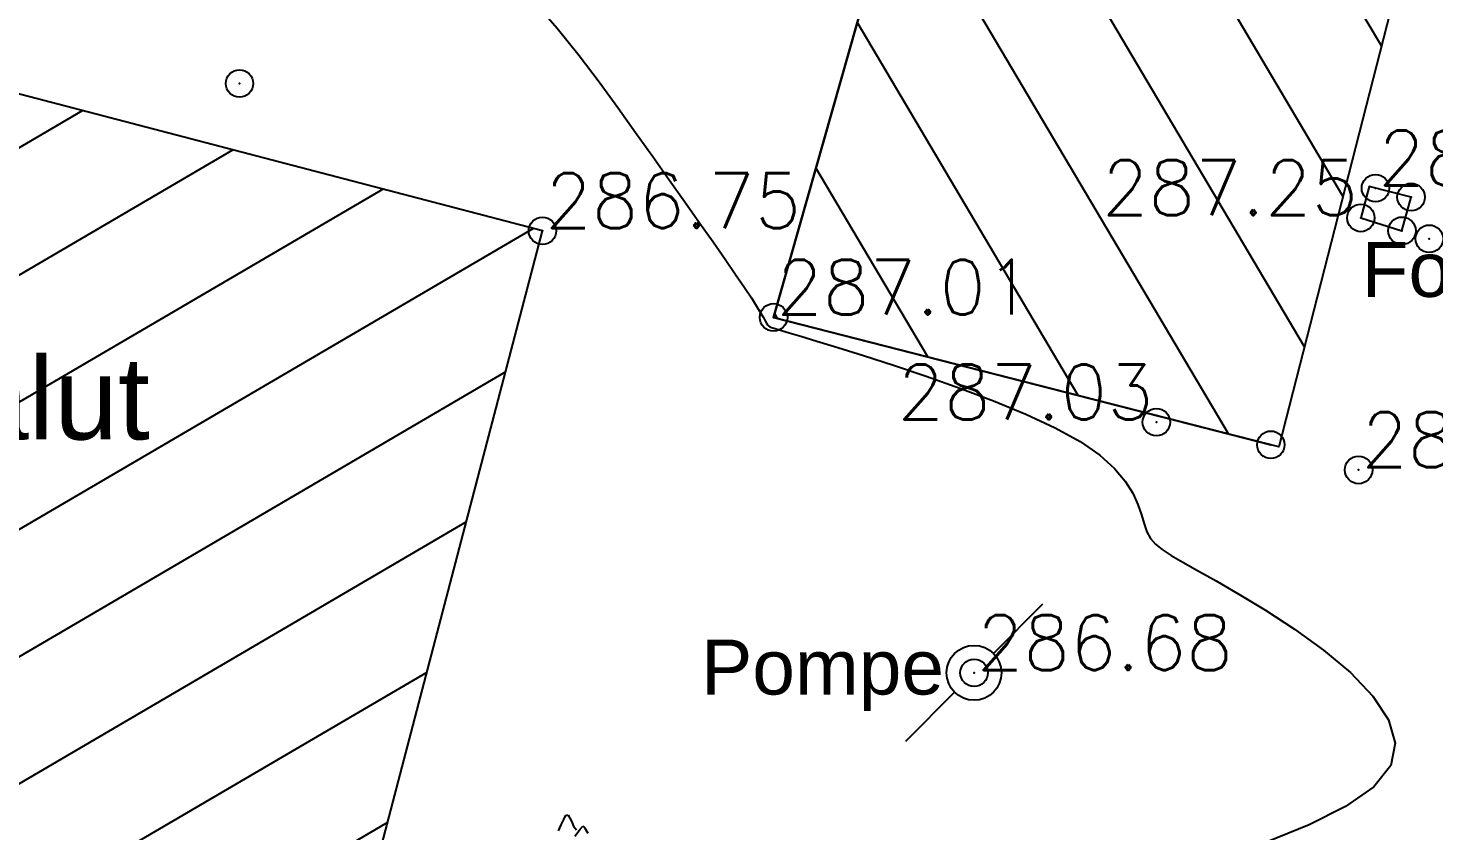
# Model space of a CAD drawing. Header units: millimetres. Extents: x 524954 to 526204, y 9523489 to 9524010.
# Drawn here: x 525925.96 to 525951.57, y 9523723.8 to 9523738.42 of the extents above; entities that cross this region are included whole.
import ezdxf
from ezdxf.enums import TextEntityAlignment as Align

# ---------------------------------------------------------------- set-up
doc = ezdxf.new("R2010")
doc.units = ezdxf.units.MM
doc.header["$PDMODE"] = 32
doc.header["$PDSIZE"] = 0.5
doc.linetypes.add('ACAD_ISO12W100', pattern=[21, 12, -3, 0, -3, 0, -3])
doc.linetypes.add('CACHE2', pattern=[4.7625, 3.175, -1.5875])
for name, color, linetype in [('Arbre', 34, 'ACAD_ISO12W100'), ('Bati', 6, 'Continuous'), ('Bati_H', 1, 'Continuous'), ('Cloture', 7, 'Continuous'), ('CN_01_00', 3, 'Continuous'), ('Regard', 5, 'Continuous'), ('TopoAlt', 3, 'Continuous'), ('TOPOJIS', 7, 'Continuous'), ('Toponomie', 7, 'CACHE2')]:
    doc.layers.add(name, color=color, linetype=linetype)
doc.styles.add('Simplex 1.0', font='Simplex.shx', dxfattribs={"width": 0.99, "height": 1})
doc.styles.get("Standard").update_dxf_attribs({"font": 'arial.ttf'})

# ---------------------------------------------------------------- blocks, each defined once
blk = doc.blocks.new('TCPOINT M')
at = {"color": 0}
blk.add_point((0, 0), dxfattribs=at)
at = {"layer": 'TopoAlt', "style": 'Simplex 1.0', "width": 0.99}
blk.add_attdef('ALT', (0.15, 0.15), '', height=1, dxfattribs=at)
blk = doc.blocks.new('a001')
at = {"color": 0}
for points in [[(0.625, 0.625), (0.176777, 0.176777)], [(-0.176777, -0.176777), (-0.625, -0.625)]]:
    blk.add_lwpolyline(points, dxfattribs=at)
blk.add_circle((0, 0), 0.25, dxfattribs=at)
blk = doc.blocks.new('v088')
at = {"color": 3, "linetype": 'Continuous'}
for p, q in [((-0.069, 12.224), (-0.024, 12.318)), ((-0.024, 12.318), (0.016, 12.396)), ((0.016, 12.396), (0.055, 12.4)), ((0.055, 12.4), (0.118, 12.291)), ((-0.118, 12.113), (-0.069, 12.224)), ((0.118, 12.291), (0.152, 12.195)), ((0.152, 12.195), (0.207, 12.131)), ((0.175, 12.015), (0.272, 12.144)), ((0.272, 12.144), (0.324, 12.197)), ((0.324, 12.197), (0.356, 12.175)), ((0.356, 12.175), (0.415, 12.069))]:
    blk.add_line(p, q, dxfattribs=at)

msp = doc.modelspace()

# ---------------------------------------------------------------- hatches: boundary and pattern name
at = {"layer": 'Bati_H'}
h = msp.add_hatch(dxfattribs=at)
h.set_pattern_fill('_U', color=256, scale=2, angle=-59.3667, style=0, pattern_type=0)
h.set_pattern_definition([(300.633337897, (0, 0), (1.72089138496, 1.01908431505), [])])
h.paths.add_polyline_path([(525951.483, 9523741.466), (525948.749, 9523730.793), (525939.543, 9523733.151), (525941.224, 9523739.077), (525940.209, 9523739.231), (525941.575, 9523744.194)])
h = msp.add_hatch(dxfattribs=at)
h.set_pattern_fill('_U', color=256, scale=2, angle=210.3441, style=0, pattern_type=0)
h.set_pattern_definition([(210.344134748, (0, 0), (1.01038508956, -1.7260133171), [])])
h.paths.add_polyline_path([(525935.33, 9523734.728), (525907.673, 9523741.961), (525906.007, 9523742.396), (525905.528, 9523740.754), (525901.447, 9523741.794), (525898.469, 9523730.541), (525902.597, 9523729.664), (525902.123, 9523727.661), (525931.044, 9523719.911), (525931.429, 9523719.811)])

# ---------------------------------------------------------------- linework, layer by layer
at = {"layer": 'Bati', "flags": 128}
for points in [[(525951.483, 9523741.466), (525948.749, 9523730.793), (525939.543, 9523733.151), (525941.224, 9523739.077), (525940.209, 9523739.231), (525941.575, 9523744.194), (525951.483, 9523741.466), (525951.483, 9523741.466)], [(525935.33, 9523734.728), (525907.673, 9523741.961), (525906.007, 9523742.396), (525905.528, 9523740.754), (525901.447, 9523741.794), (525898.469, 9523730.541), (525902.597, 9523729.664), (525902.123, 9523727.661), (525931.044, 9523719.911), (525931.429, 9523719.811)]]:
    msp.add_lwpolyline(points, close=True, dxfattribs=at)
at = {"layer": 'Cloture', "flags": 128}
for points in [[(525941.224, 9523739.077), (525940.209, 9523739.231), (525941.575, 9523744.194), (525951.483, 9523741.466), (525948.749, 9523730.793)], [(525941.224, 9523739.077), (525939.543, 9523733.151), (525948.604, 9523730.83)]]:
    msp.add_lwpolyline(points, dxfattribs=at)
at = {"layer": 'CN_01_00', "elevation": 287, "flags": 128}
msp.add_lwpolyline([(525935.158, 9523738.93), (525935.598, 9523738.42), (525935.997, 9523737.924), (525936.363, 9523737.443), (525936.704, 9523736.975), (525937.028, 9523736.521), (525937.341, 9523736.08), (525937.642, 9523735.656), (525937.927, 9523735.253), (525938.194, 9523734.875), (525938.439, 9523734.527), (525938.659, 9523734.211), (525938.851, 9523733.933), (525939.011, 9523733.697), (525939.137, 9523733.504), (525939.234, 9523733.352), (525939.306, 9523733.235), (525939.357, 9523733.148), (525939.392, 9523733.086), (525939.416, 9523733.043), (525939.434, 9523733.015), (525939.45, 9523732.996), (525939.471, 9523732.981), (525939.506, 9523732.966), (525939.569, 9523732.946), (525939.671, 9523732.915), (525939.824, 9523732.87), (525940.041, 9523732.807), (525940.332, 9523732.719), (525940.711, 9523732.603), (525941.182, 9523732.456), (525941.727, 9523732.281), (525942.32, 9523732.081), (525942.937, 9523731.863), (525943.551, 9523731.629), (525944.138, 9523731.386), (525944.671, 9523731.137), (525945.127, 9523730.887), (525945.485, 9523730.64), (525945.755, 9523730.399), (525945.951, 9523730.167), (525946.088, 9523729.948), (525946.182, 9523729.743), (525946.246, 9523729.556), (525946.296, 9523729.389), (525946.346, 9523729.245), (525946.412, 9523729.125), (525946.501, 9523729.02), (525946.623, 9523728.92), (525946.786, 9523728.814), (525946.999, 9523728.69), (525947.269, 9523728.539), (525947.606, 9523728.349), (525948.018, 9523728.11), (525948.504, 9523727.815), (525949.033, 9523727.471), (525949.563, 9523727.088), (525950.053, 9523726.679), (525950.461, 9523726.253), (525950.748, 9523725.821), (525950.871, 9523725.395), (525950.789, 9523724.985), (525950.477, 9523724.601), (525949.965, 9523724.242), (525949.299, 9523723.905), (525948.526, 9523723.59)], dxfattribs=at)
at = {"layer": 'Regard', "flags": 128}
msp.add_lwpolyline([(525951.158, 9523735.343), (525950.395, 9523735.535), (525950.243, 9523734.962), (525950.993, 9523734.729), (525951.158, 9523735.343)], dxfattribs=at)

# ---------------------------------------------------------------- block references
at = {"layer": 'Arbre'}
msp.add_blockref('v088', (525935.743, 9523711.684), dxfattribs=at)
at = {"layer": 'Regard', "xscale": 2, "yscale": 2, "zscale": 2}
msp.add_blockref('a001', (525943.195, 9523726.676), dxfattribs=at)
at = {"layer": 'TOPOJIS'}
for p in [(525929.811, 9523737.411), (525951.158, 9523735.343, 287.28), (525950.993, 9523734.729, 287.26), (525951.491, 9523734.583, 287.26), (525948.604, 9523730.83, 287.26)]:
    msp.add_blockref('TCPOINT M', p, dxfattribs=at)
ref = msp.add_blockref('TCPOINT M', (525950.509, 9523735.505, 287.28), dxfattribs=at)
ref.add_attrib('ALT', '287.28', (525950.559, 9523735.555, 287.28), dxfattribs={"layer": 'TopoAlt', "height": 1, "style": 'Simplex 1.0', "width": 0.99})
ref = msp.add_blockref('TCPOINT M', (525950.243, 9523734.962, 287.25), dxfattribs=at)
ref.add_attrib('ALT', '287.25', dxfattribs={"layer": 'TopoAlt', "height": 1, "style": 'Simplex 1.0', "width": 0.99}).set_placement((525950.193, 9523735.012, 287.25), align=Align.RIGHT)
ref = msp.add_blockref('TCPOINT M', (525935.33, 9523734.728, 286.75), dxfattribs=at)
ref.add_attrib('ALT', '286.75', (525935.38, 9523734.778, 286.75), dxfattribs={"layer": 'TopoAlt', "height": 1, "style": 'Simplex 1.0', "width": 0.99})
ref = msp.add_blockref('TCPOINT M', (525939.543, 9523733.151, 287.01), dxfattribs=at)
ref.add_attrib('ALT', '287.01', (525939.593, 9523733.201, 287.01), dxfattribs={"layer": 'TopoAlt', "height": 1, "style": 'Simplex 1.0', "width": 0.99})
ref = msp.add_blockref('TCPOINT M', (525946.517, 9523731.241, 287.03), dxfattribs=at)
ref.add_attrib('ALT', '287.03', dxfattribs={"layer": 'TopoAlt', "height": 1, "style": 'Simplex 1.0', "width": 0.99}).set_placement((525946.467, 9523731.291, 287.03), align=Align.RIGHT)
ref = msp.add_blockref('TCPOINT M', (525950.203, 9523730.371, 287.25), dxfattribs=at)
ref.add_attrib('ALT', '287.25', (525950.253, 9523730.421, 287.25), dxfattribs={"layer": 'TopoAlt', "height": 1, "style": 'Simplex 1.0', "width": 0.99})
ref = msp.add_blockref('TCPOINT M', (525943.195, 9523726.676, 286.68), dxfattribs=at)
ref.add_attrib('ALT', '286.68', (525943.245, 9523726.726, 286.68), dxfattribs={"layer": 'TopoAlt', "height": 1, "style": 'Simplex 1.0', "width": 0.99})

# ---------------------------------------------------------------- texts
at = {"layer": 'Toponomie', "width": 42.68298, "attachment_point": 1}
for s, insert, char_height in [('\\pxqc;Fosse', (525930.818, 9523734.524), 1), ('\\pi11.066;Eglise Armée de Salut', (525896.383, 9523732.426), 1.5), ('\\pxqc;Pompe', (525919.094, 9523727.28), 1)]:
    msp.add_mtext(s, dxfattribs=dict(at, insert=insert, char_height=char_height))

doc.saveas('drawing.dxf')
